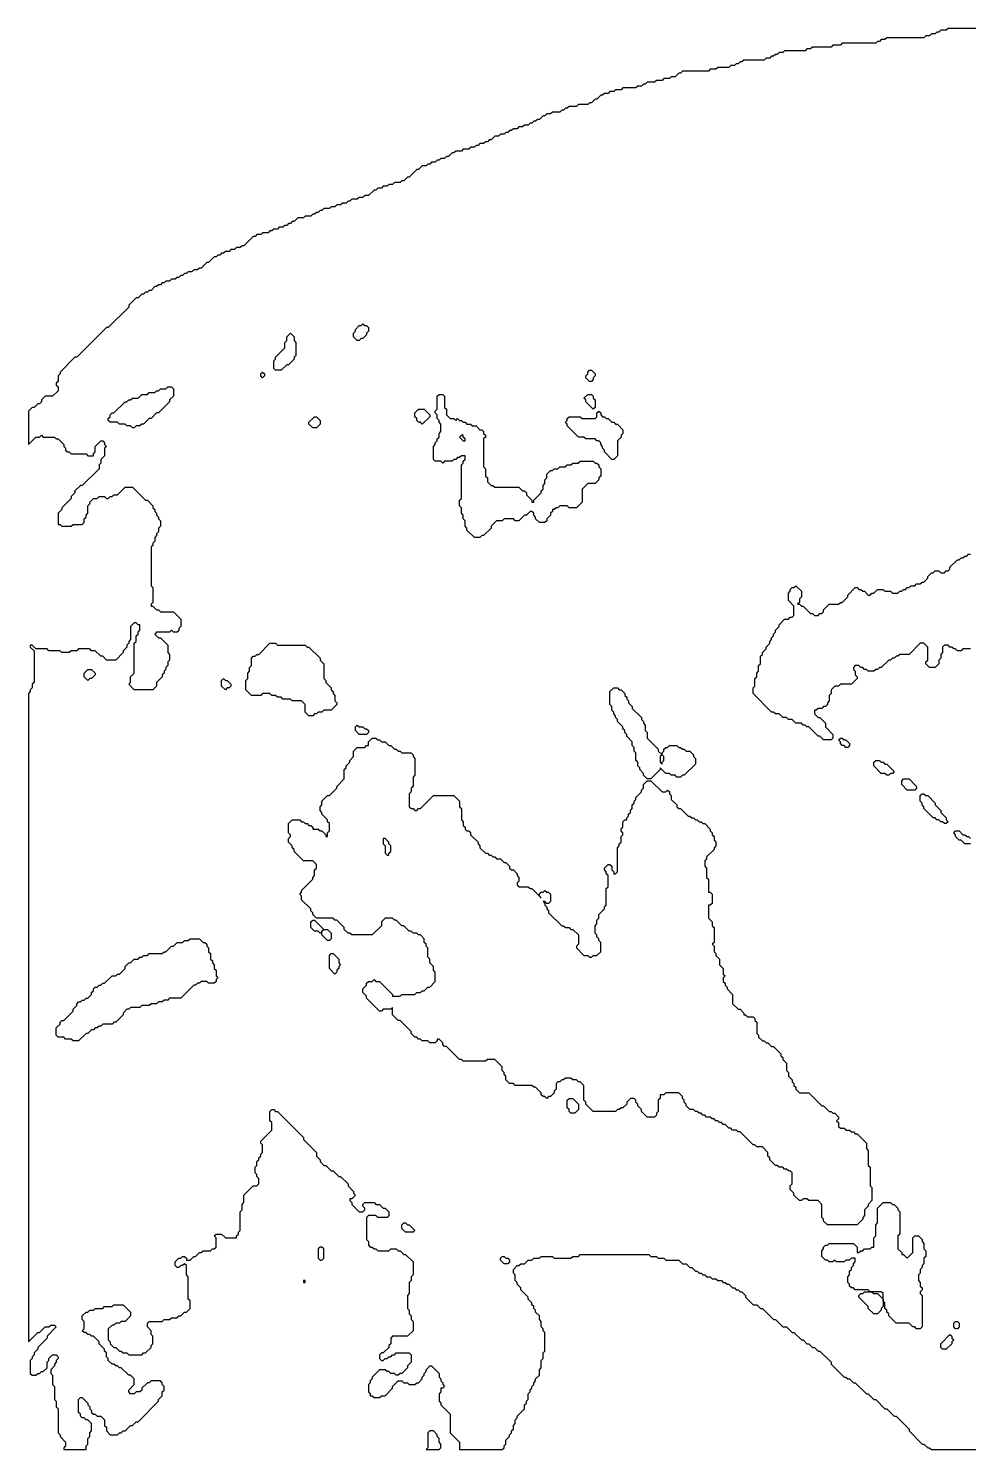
# Model space of a CAD drawing. Header units: millimetres. Extents: x 0 to 500, y 0 to 414.
# Drawn here: x 0 to 253, y 0.5 to 383 of the extents above; entities that cross this region are included whole.
import ezdxf

# ---------------------------------------------------------------- set-up
doc = ezdxf.new("R2010")
doc.units = ezdxf.units.MM

msp = doc.modelspace()

# ---------------------------------------------------------------- linework, layer by layer
for points in [[(263, 383), (247.5, 383), (247, 382.5), (245.5, 382.5), (245, 382), (244.5, 382), (244, 381.5), (243, 381.5), (242.5, 381), (241.5, 381), (241, 380.5), (231, 380.5), (230.5, 380), (229.5, 380), (229, 379.5), (228.5, 379.5), (228, 379), (219, 379), (218.5, 378.5), (216.5, 378.5), (216, 378), (211, 378), (210.5, 377.5), (209.5, 377.5), (209, 377), (203.5, 377), (203, 376.5), (202, 376.5), (201.5, 376), (201, 376), (200.5, 375.5), (200, 375.5), (199.5, 375), (198.5, 375), (198, 374.5), (192.5, 374.5), (192, 374), (191.5, 374), (191, 373.5), (190.5, 373.5), (190, 373), (189, 373), (188.5, 372.5), (185.5, 372.5), (185, 372), (183.5, 372), (183, 371.5), (176, 371.5), (175.5, 371), (175, 371), (174, 370), (173, 370), (172.5, 369.5), (171, 369.5), (170.5, 369), (169, 369), (168.5, 368.5), (166.5, 368.5), (166, 368), (165.5, 368), (165, 367.5), (164, 367.5), (163.5, 367), (160, 367), (159.5, 366.5), (158, 366.5), (157.5, 366), (156.5, 366), (156, 365.5), (155, 365.5), (154.5, 365), (154, 365), (153, 364), (152.5, 364), (151.5, 363), (151, 363), (150.5, 362.5), (148, 362.5), (147.5, 362), (145.5, 362), (145, 361.5), (144.5, 361.5), (144, 361), (143.5, 361), (143, 360.5), (141, 360.5), (140.5, 360), (139.5, 360), (139, 359.5), (138.5, 359.5), (137.5, 358.5), (137, 358.5), (136.5, 358), (136, 358), (135.5, 357.5), (135, 357.5), (134.5, 357), (133.5, 357), (133, 356.5), (132, 356.5), (131.5, 356), (130.5, 356), (130, 355.5), (129.5, 355.5), (129, 355), (128.5, 355), (128, 354.5), (127, 354.5), (126.5, 354), (125.5, 354), (124.5, 353), (124, 353), (123.5, 352.5), (123, 352.5), (122.5, 352), (121.5, 352), (121, 351.5), (120.5, 351.5), (120, 351), (119, 351), (118.5, 350.5), (117, 350.5), (116.5, 350), (115, 350), (114.5, 349.5), (114, 349.5), (113, 348.5), (112.5, 348.5), (112, 348), (111, 348), (110.5, 347.5), (110, 347.5), (109.5, 347), (108.5, 347), (108, 346.5), (107.5, 346.5), (107, 346), (106, 346), (105, 345), (104.5, 345), (102.5, 343), (102, 343), (101, 342), (100.5, 342), (100, 341.5), (98.5, 341.5), (98, 341), (97, 341), (96.5, 340.5), (95.5, 340.5), (95, 340), (94, 340), (93.5, 339.5), (93, 339.5), (91.5, 338), (90.5, 338), (90, 337.5), (89, 337.5), (88.5, 337), (87, 337), (86.5, 336.5), (86, 336.5), (85.5, 336), (84.5, 336), (84, 335.5), (83, 335.5), (82.5, 335), (81.5, 335), (81, 334.5), (79.5, 334.5), (79, 334), (78.5, 334), (78, 333.5), (77.5, 333.5), (77, 333), (76.5, 333), (76, 332.5), (74.5, 332.5), (74, 332), (72.5, 332), (71.5, 331), (71, 331), (70.5, 330.5), (70, 330.5), (69.5, 330), (69, 330), (68.5, 329.5), (67.5, 329.5), (67, 329), (66, 329), (65.5, 328.5), (65, 328.5), (64.5, 328), (63, 328), (62.5, 327.5), (61.5, 327.5), (61, 327), (60.5, 327), (58, 324.5), (57.5, 324.5), (57, 324), (56, 324), (55.5, 323.5), (54.5, 323.5), (54, 323), (53, 323), (52.5, 322.5), (52, 322.5), (51.5, 322), (51, 322), (50.5, 321.5), (50, 321.5), (48.5, 320), (48, 320), (46.5, 318.5), (46, 318.5), (45.5, 318), (44.5, 318), (44, 317.5), (43, 317.5), (42.5, 317), (42, 317), (41.5, 316.5), (41, 316.5), (40.5, 316), (40, 316), (39.5, 315.5), (38.5, 315.5), (38, 315), (37, 315), (36.5, 314.5), (36, 314.5), (35.5, 314), (35, 314), (34.5, 313.5), (34, 313.5), (33, 312.5), (32.5, 312.5), (32, 312), (31.5, 312), (31, 311.5), (30.5, 311.5), (29.5, 310.5), (29, 310.5), (27, 308.5), (27, 308), (21.5, 302.5), (21, 302.5), (13, 294.5), (12.5, 294.5), (8.5, 290.5), (8.5, 290), (8, 289.5), (8, 288), (7.5, 287.5), (7.5, 287), (8, 286.5), (8, 285.5), (6.5, 284), (4.5, 284), (3.5, 283), (3.5, 282.5), (3, 282), (2.5, 282), (1.5, 281), (1, 281), (0, 280), (0, 271), (2, 273), (3, 273), (3.5, 273.5), (4, 273), (7, 273), (7.5, 272.5), (8, 272.5), (9.5, 271), (9.5, 270.5), (10, 270), (10, 269.5), (10.5, 269), (11, 269), (11.5, 268.5), (15.5, 268.5), (16, 268), (17.5, 268), (17.5, 268.5), (18, 269), (18, 270.5), (19.5, 272), (20, 272), (20.5, 271.5), (20.5, 271), (21, 270.5), (20.5, 270), (20.5, 268), (19.5, 267), (19.5, 266), (19, 265.5), (19, 264.5), (14.5, 260), (14, 260), (12.5, 258.5), (12.5, 258), (11.5, 257), (11.5, 256.5), (9, 254), (9, 253.5), (8, 252.5), (8, 249.5), (8.5, 249.5), (9, 249), (11.5, 249), (12, 249.5), (14.5, 249.5), (15, 250), (15, 251), (15.5, 251.5), (15.5, 252), (16, 252.5), (16, 254.5), (16.5, 255), (16.5, 255.5), (17.5, 256.5), (18.5, 256.5), (19, 257), (20.5, 257), (21, 256.5), (21.5, 256.5), (22, 257), (22.5, 257), (23, 257.5), (24, 257.5), (26, 259.5), (28, 259.5), (31.5, 256), (32, 256), (33.5, 254.5), (33.5, 254), (34, 253.5), (34, 253), (34.5, 252.5), (34.5, 252), (35, 251.5), (35, 251), (35.5, 250.5), (35.5, 249), (35, 248.5), (35, 247.5), (34.5, 247), (34.5, 246.5), (34, 246), (34, 245), (33.5, 244.5), (33.5, 244), (33, 243.5), (33, 233), (33.5, 232.5), (33.5, 228.5), (33, 228), (33, 227.5), (33.5, 227.5), (34.5, 226.5), (35, 226.5), (35.5, 226), (39, 226), (41, 224), (41, 222), (40.5, 221.5), (40.5, 221), (40, 220.5), (39, 220.5), (38.5, 221), (38, 220.5), (34.5, 220.5), (34, 220), (35, 219), (35.5, 219), (37.5, 217), (37.5, 215), (38, 214.5), (38, 213), (37.5, 212.5), (37.5, 211.5), (37, 211), (37, 210.5), (36.5, 210), (36.5, 209.5), (36, 209), (36, 208.5), (34.5, 207), (34.5, 206), (33.5, 205), (28.5, 205), (27, 206.5), (27.5, 207), (27.5, 208.5), (28.5, 209.5), (28.5, 217.5), (29, 218), (29, 219.5), (29.5, 220), (29.5, 220.5), (30, 221), (30, 222.5), (29.5, 222.5), (29, 223), (28.5, 223), (27.5, 222), (27.5, 218.5), (27, 218), (27, 217.5), (26.5, 217), (26.5, 216.5), (25.5, 215.5), (25.5, 215), (23.5, 213), (21, 213), (20, 214), (19.5, 214), (18, 215.5), (17, 215.5), (16.5, 216), (13.5, 216), (13, 215.5), (11.5, 215.5), (11, 215), (9, 215), (8.5, 215.5), (5.5, 215.5), (5, 216), (2, 216), (1, 217), (0.5, 217), (0.5, 216.5), (1.5, 215.5), (1.5, 207), (1, 206.5), (1, 205.5), (0.5, 205), (0.5, 204.5), (0, 204), (0, 29.5), (2.5, 32), (3, 32), (4.5, 33.5), (5.5, 33.5), (6, 34), (7, 34), (7.5, 33.5), (5, 31), (5, 30.5), (2.5, 28), (2.5, 27.5), (1.5, 26.5), (1.5, 26), (1, 25.5), (1, 25), (0.5, 24.5), (0.5, 21), (1, 20.5), (2, 20.5), (2.5, 21), (3, 21), (3.5, 21.5), (4, 21.5), (5, 22.5), (5, 24), (5.5, 24.5), (5.5, 25), (6.5, 26), (7.5, 26), (8, 25.5), (8, 25), (7.5, 24.5), (7.5, 24), (7, 23.5), (7, 23), (6, 22), (6, 21), (6.5, 20.5), (6.5, 18), (7, 17.5), (7, 14), (7.5, 13.5), (7.5, 12), (8, 11.5), (8, 5), (8.5, 4.5), (8.5, 4), (10, 2.5), (10, 1.5), (9.5, 1), (9.5, 0.5), (15.5, 0.5), (15.5, 1.5), (16, 2), (16, 3.5), (16.5, 4), (16.5, 5), (17, 5.5), (17, 7.5), (16, 8.5), (15.5, 8.5), (15, 9), (14.5, 9), (14, 9.5), (14, 10), (13.5, 10.5), (13.5, 14), (14, 14.5), (14.5, 14.5), (16, 13), (16, 12.5), (16.5, 12), (16.5, 11.5), (17, 11), (17, 10.5), (17.5, 10), (18, 10), (18.5, 9.5), (19.5, 9.5), (20.5, 8.5), (20.5, 7), (21, 6.5), (21, 5.5), (22, 4.5), (24, 4.5), (24.5, 5), (25, 5), (25.5, 5.5), (26, 5.5), (27.5, 7), (28, 7), (29, 8), (29.5, 8), (35, 13.5), (35, 14), (36, 15), (36, 16), (36.5, 16.5), (36.5, 17.5), (36, 18), (36, 18.5), (35.5, 19), (33, 19), (32.5, 18.5), (32, 18.5), (30.5, 17), (30.5, 16.5), (30, 16), (29, 16), (28.5, 15.5), (27.5, 15.5), (27, 16), (27, 16.5), (28.5, 18), (28.5, 19.5), (27.5, 20.5), (27, 20.5), (25, 22.5), (24.5, 22.5), (24, 23), (23.5, 23), (23, 23.5), (22.5, 23.5), (21.5, 24.5), (21.5, 25), (21, 25.5), (21, 26.5), (20.5, 27), (20.5, 27.5), (19, 29), (19, 29.5), (17.5, 31), (17, 31), (16.5, 31.5), (16, 31.5), (15.5, 32), (15, 32), (14.5, 32.5), (15, 33), (15, 35), (14.5, 35.5), (14.5, 36.5), (15.5, 37.5), (16, 37.5), (16.5, 38), (17.5, 38), (18, 38.5), (20, 38.5), (20.5, 39), (22.5, 39), (23, 39.5), (25.5, 39.5), (27.5, 37.5), (27.5, 36.5), (26, 35), (25, 35), (24.5, 34.5), (23.5, 34.5), (23, 34), (22.5, 34), (21.5, 33), (21.5, 30), (22, 29.5), (22, 29), (23, 28), (23.5, 28), (24.5, 27), (25, 27), (25.5, 26.5), (26.5, 26.5), (27, 26), (30.5, 26), (31, 26.5), (31.5, 26.5), (33, 28), (33, 28.5), (33.5, 29), (33.5, 31), (33, 31.5), (33, 32.5), (32, 33.5), (32, 34.5), (32.5, 35), (36, 35), (36.5, 35.5), (38, 35.5), (38.5, 36), (40, 36), (40.5, 36.5), (41, 36.5), (42, 37.5), (42.5, 37.5), (43.5, 38.5), (43.5, 40.5), (43, 41), (43, 47), (42.5, 47.5), (42.5, 50), (42, 50.5), (41.5, 50), (41, 50), (40.5, 49.5), (40, 49.5), (39.5, 50), (39.5, 51), (40.5, 52), (41, 52), (41.5, 52.5), (42, 52.5), (42.5, 52), (42.5, 51.5), (43.5, 51.5), (44.5, 52.5), (45, 52.5), (46, 53.5), (46.5, 53.5), (47, 54), (49, 54), (49.5, 54.5), (50, 54.5), (50.5, 55), (50.5, 57.5), (50, 58), (50.5, 58.5), (52, 58.5), (53, 57.5), (56, 57.5), (56, 58), (56.5, 58.5), (56.5, 59), (57, 59.5), (57, 64.5), (57.5, 65), (57.5, 66.5), (58, 67), (58, 69), (60.5, 71.5), (61.5, 71.5), (62, 72), (62, 73.5), (61.5, 74), (61.5, 74.5), (61, 75), (61, 76.5), (61.5, 77), (61.5, 78), (62, 78.5), (62, 79), (62.5, 79.5), (62.5, 80), (63, 80.5), (63, 82.5), (62.5, 83), (62.5, 83.5), (65.5, 86.5), (65.5, 88.5), (65, 89), (65, 91.5), (65.5, 92), (66, 92), (66.5, 91.5), (67, 91.5), (74, 84.5), (74, 84), (77.5, 80.5), (77.5, 79.5), (78.5, 78.5), (78.5, 78), (79.5, 77), (80, 77), (81.5, 75.5), (82, 75.5), (83.5, 74), (84, 74), (86, 72), (86, 71.5), (87.5, 70), (87.5, 69.5), (88, 69), (87, 68), (86.5, 68), (86.5, 67.5), (87, 67), (87, 66.5), (89, 64.5), (90, 64.5), (90.5, 65), (90.5, 65.5), (90, 66), (90, 66.5), (90.5, 67), (93, 67), (93.5, 66.5), (94.5, 66.5), (95.5, 65.5), (96, 65.5), (97, 64.5), (97, 63.5), (96.5, 63), (94, 63), (93.5, 63.5), (91.5, 63.5), (91, 63), (91, 57), (91.5, 56.5), (91.5, 55.5), (92, 55), (92.5, 55), (93, 54.5), (93.5, 54.5), (94, 54), (97, 54), (97.5, 54.5), (99, 54.5), (99.5, 54), (100, 54), (101, 53), (101.5, 53), (103.5, 51), (103.5, 47.5), (103, 47), (103, 46), (102.5, 45.5), (102.5, 42.5), (102, 42), (102, 38.5), (102.5, 38), (102.5, 37), (103, 36.5), (103, 35.5), (103.5, 35), (103.5, 32.5), (102, 31), (98, 31), (97.5, 30.5), (97.5, 29), (97, 28.5), (97, 28), (95.5, 26.5), (95, 26.5), (94.5, 26), (94.5, 25), (95, 24.5), (95.5, 24.5), (96, 25), (96.5, 25), (97, 25.5), (97.5, 25.5), (98, 26), (98.5, 26), (99, 26.5), (102.5, 26.5), (103, 26), (103, 24), (102, 23), (102, 22.5), (100.5, 21), (100, 21), (99.5, 20.5), (99, 20.5), (98.5, 21), (97.5, 21), (97, 21.5), (96.5, 21.5), (96, 22), (94.5, 22), (92.5, 20), (92.5, 19.5), (92, 19), (92, 18.5), (91.5, 18), (91.5, 16), (92, 15.5), (92, 15), (92.5, 15), (93, 14.5), (94.5, 14.5), (95, 15), (96, 15), (98, 17), (98, 17.5), (99.5, 19), (100.5, 19), (101, 18.5), (102, 18.5), (102.5, 18), (104, 18), (104.5, 18.5), (105, 18.5), (106, 19.5), (106, 20), (106.5, 20.5), (106.5, 21), (107, 21.5), (107, 22), (108, 23), (108.5, 23), (110.5, 21), (110.5, 20), (111, 19.5), (111, 19), (111.5, 18.5), (111.5, 18), (112, 17.5), (111.5, 17), (111, 17), (111, 16), (110.5, 15.5), (110.5, 13.5), (111, 13), (111, 12.5), (113.5, 10), (113.5, 5), (116, 2.5), (116, 0.5), (127.5, 0.5), (128, 1), (128, 1.5), (128.5, 2), (128.5, 3), (129.5, 4), (129.5, 4.5), (130, 5), (130, 5.5), (130.5, 6), (130.5, 7), (131, 7.5), (131, 8.5), (131.5, 9), (131.5, 9.5), (133.5, 11.5), (133.5, 12.5), (134, 13), (134, 13.5), (134.5, 14), (134.5, 15.5), (135, 16), (135, 16.5), (135.5, 17), (135.5, 17.5), (136, 18), (136, 18.5), (136.5, 19), (136.5, 19.5), (137.5, 20.5), (137.5, 22), (138, 22.5), (138, 24.5), (138.5, 25), (138.5, 26.5), (139, 27), (139, 32), (138.5, 32.5), (138.5, 33), (138, 33.5), (138, 35), (137.5, 35.5), (137.5, 36.5), (136.5, 37.5), (136.5, 38), (136, 38.5), (136, 39), (135.5, 39.5), (135.5, 40), (134.5, 41), (134.5, 41.5), (132.5, 43.5), (132.5, 44), (131.5, 45), (131.5, 45.5), (131, 46), (131, 47.5), (130.5, 48), (130.5, 49), (131.5, 50), (132, 50), (132.5, 50.5), (133.5, 50.5), (134.5, 51.5), (135.5, 51.5), (136, 52), (137.5, 52), (138, 52.5), (141, 52.5), (141.5, 52), (146, 52), (146.5, 52.5), (148, 52.5), (148.5, 53), (167, 53), (167.5, 52.5), (169, 52.5), (169.5, 52), (171, 52), (171.5, 51.5), (175, 51.5), (176, 50.5), (177, 50.5), (178, 49.5), (178.5, 49.5), (179.5, 48.5), (180, 48.5), (180.5, 48), (181, 48), (181.5, 47.5), (182, 47.5), (182.5, 47), (183.5, 47), (184, 46.5), (185, 46.5), (185.5, 46), (186.5, 46), (187, 45.5), (187.5, 45.5), (188, 45), (188.5, 45), (189.5, 44), (190, 44), (190.5, 43.5), (191, 43.5), (191.5, 43), (192, 43), (193, 42), (193, 41.5), (195, 39.5), (196, 39.5), (197, 38.5), (197.5, 38.5), (200.5, 35.5), (201, 35.5), (203, 33.5), (204, 33.5), (205.5, 32), (206, 32), (208, 30), (208.5, 30), (209.5, 29), (210, 29), (211, 28), (211.5, 28), (212.5, 27), (213, 27), (216, 24), (216, 23.5), (219.5, 20), (220, 20), (220.5, 19.5), (221, 19.5), (222, 18.5), (222.5, 18.5), (225.5, 15.5), (226, 15.5), (227.5, 14), (228, 14), (230.5, 11.5), (231, 11.5), (233, 9.5), (233.5, 9.5), (237, 6), (237, 5.5), (240.5, 2), (241, 2), (242, 1), (242.5, 1), (243, 0.5), (284.5, 0.5)], [(253.5, 216), (251.5, 216), (251, 215.5), (250, 215.5), (249.5, 216), (249, 216), (248.5, 216.5), (248, 216.5), (247.5, 217), (246.5, 217), (246, 216.5), (246, 215), (245.5, 214.5), (245.5, 213.5), (245, 213), (245, 212), (244, 211), (242.5, 211), (241.5, 212), (241.5, 212.5), (242, 213), (242, 216.5), (241, 217.5), (240, 217.5), (237, 214.5), (234.5, 214.5), (234, 214), (233.5, 214), (233, 213.5), (232.5, 213.5), (232, 213), (231.5, 213), (229.5, 211), (229, 211), (228.5, 210.5), (228, 210.5), (227.5, 210), (226, 210), (225.5, 210.5), (225, 210.5), (224.5, 211), (224, 211), (223.5, 211.5), (222.5, 211.5), (222, 211), (222, 210.5), (222.5, 210), (222.5, 209), (223, 208.5), (223, 208), (221.5, 206.5), (218.5, 206.5), (218, 206), (217, 206), (216, 205), (216, 204), (215.5, 203.5), (215.5, 202), (215, 201.5), (215, 201), (214.5, 200.5), (214, 200.5), (213.5, 200), (212.5, 200), (212, 199.5), (211.5, 199.5), (211.5, 198.5), (212.5, 197.5), (213, 197.5), (214.5, 196), (214.5, 195), (216.5, 193), (216.5, 192), (216, 191.5), (214, 191.5), (213, 192.5), (212.5, 192.5), (210, 195), (209.5, 195), (209, 195.5), (208.5, 195.5), (208, 196), (206.5, 196), (205.5, 197), (204.5, 197), (204, 197.5), (203, 197.5), (202, 198.5), (201, 198.5), (200.5, 199), (200, 199), (195, 204), (195, 205.5), (195.5, 206), (195.5, 208), (196, 208.5), (196, 209.5), (196.5, 210), (196.5, 211.5), (197, 212), (197, 214), (197.5, 214.5), (197.5, 215), (198.5, 216), (198.5, 216.5), (199.5, 217.5), (199.5, 218), (200, 218.5), (200, 219), (200.5, 219.5), (200.5, 220), (201, 220.5), (201, 221), (202, 222), (202, 222.5), (203.5, 224), (204.5, 224), (205, 224.5), (205.5, 224.5), (206, 225), (206, 227.5), (204.5, 229), (204.5, 231), (205, 231.5), (205, 232), (205.5, 232.5), (206, 232.5), (206.5, 233), (208, 231.5), (208, 230), (207.5, 229.5), (207.5, 228.5), (207, 228), (207.5, 228), (208, 227.5), (208.5, 227.5), (210.5, 225.5), (211, 225.5), (211.5, 225), (212.5, 225), (213, 225.5), (213.5, 225.5), (214, 226), (214, 226.5), (215.5, 228), (218, 228), (218.5, 228.5), (219, 228.5), (220.5, 230), (220.5, 230.5), (222.5, 232.5), (223, 232.5), (223.5, 232), (224, 232), (224.5, 231.5), (225, 231.5), (226, 230.5), (226.5, 230.5), (227, 231), (227.5, 231), (228.5, 232), (230, 232), (230.5, 231.5), (232, 231.5), (232.5, 231), (234, 231), (234.5, 231.5), (235, 231.5), (235.5, 232), (236, 232), (236.5, 232.5), (237, 232.5), (237.5, 233), (238.5, 233), (239, 233.5), (240, 233.5), (240.5, 234), (241, 234), (242, 235), (242, 235.5), (243, 236.5), (243.5, 236.5), (244, 237), (245, 237), (245.5, 236.5), (246.5, 236.5), (247, 237), (247.5, 237), (248, 237.5), (248, 238), (250, 240), (250.5, 240), (251, 240.5), (251.5, 240.5), (252, 241), (252.5, 241), (253, 241.5), (253.5, 241.5)], [(253.5, 163.5), (252, 163.5), (251, 164.5), (250.5, 164.5), (249.5, 165.5), (249.5, 166), (249, 166.5), (249.5, 167), (250.5, 167), (251.5, 166), (252, 166), (252.5, 165.5), (253, 165.5), (253.5, 165)]]:
    msp.add_lwpolyline(points)
for points in [[(89.5, 303), (90, 303.5), (90.5, 303), (91, 303), (91.5, 302.5), (91.5, 301.5), (91, 301), (91, 300.5), (90, 299.5), (89.5, 299.5), (89, 299), (88.5, 299), (87.5, 300), (87.5, 301), (88, 301.5), (88, 302), (89, 303)], [(70.5, 301), (71.5, 300), (71.5, 299), (72, 298.5), (72, 295), (71.5, 294.5), (71.5, 294), (70, 292.5), (69.5, 292.5), (68, 291), (66.5, 291), (66, 291.5), (66, 293.5), (66.5, 294), (66.5, 294.5), (69, 297), (69, 298.5), (69.5, 299), (69.5, 300)], [(150.5, 290.5), (151, 291), (151.5, 291), (152.5, 290), (152.5, 289.5), (152, 289), (152, 288.5), (151.5, 288), (151, 288), (150, 289), (150, 289.5), (150.5, 290)], [(62.5, 290), (63, 290.5), (63.5, 290), (63.5, 289.5), (63, 289), (62.5, 289.5)], [(37, 286), (37.5, 286.5), (38.5, 286.5), (39, 286), (39, 284), (38, 283), (38, 282.5), (35, 279.5), (34.5, 279.5), (33, 278), (32.5, 278), (31, 276.5), (30.5, 276.5), (30, 276), (29, 276), (28.5, 275.5), (28, 275.5), (27.5, 276), (26.5, 276), (26, 276.5), (24.5, 276.5), (24, 277), (22, 277), (21.5, 277.5), (21.5, 278), (22, 278.5), (22, 279), (22.5, 279.5), (23, 279.5), (26, 282.5), (26.5, 282.5), (27, 283), (27.5, 283), (28, 283.5), (29.5, 283.5), (30.5, 284.5), (32, 284.5), (32.5, 285), (34, 285), (34.5, 285.5), (35, 285.5), (35.5, 286)], [(110, 284), (110.5, 284.5), (111.5, 284.5), (112, 284), (112, 281), (112.5, 280.5), (112.5, 279), (113.5, 278), (114.5, 278), (115, 277.5), (115.5, 278), (116, 277.5), (116.5, 277.5), (117, 277), (117.5, 277), (118, 276.5), (119, 276.5), (119.5, 276), (120.5, 276), (121.5, 275), (122, 275), (122.5, 274.5), (122.5, 274), (123, 273.5), (123, 273), (122.5, 272.5), (122.5, 265), (123, 264.5), (123, 262.5), (123.5, 262), (123.5, 261), (124.5, 260), (125, 260), (125.5, 259.5), (132, 259.5), (133, 258.5), (133.5, 258.5), (134, 258), (134, 257.5), (135.5, 256), (135.5, 255.5), (136, 255.5), (136, 256), (138, 258), (138, 258.5), (138.5, 259), (138.5, 260), (139, 260.5), (139, 261.5), (139.5, 262), (139.5, 263), (140.5, 264), (141, 264), (141.5, 264.5), (142.5, 264.5), (143, 265), (144.5, 265), (145, 265.5), (146, 265.5), (146.5, 266), (148, 266), (148.5, 266.5), (152, 266.5), (152.5, 266), (153, 266), (153.5, 265.5), (153.5, 265), (154, 264.5), (154, 262.5), (153.5, 262), (153.5, 261.5), (152.5, 260.5), (150.5, 260.5), (149, 259), (149, 255.5), (147.5, 254), (145.5, 254), (145, 254.5), (143, 254.5), (142.5, 254), (142, 254), (141.5, 253.5), (141, 253.5), (141, 253), (140.5, 252.5), (140.5, 252), (139.5, 251), (139.5, 250.5), (139, 250), (137.5, 250), (136.5, 251), (136.5, 251.5), (136, 252), (136, 252.5), (135.5, 253), (135, 253), (134, 252), (133.5, 252), (132, 250.5), (131, 250.5), (130.5, 251), (128, 251), (127.5, 250.5), (126, 250.5), (124.5, 249), (124.5, 248.5), (122.5, 246.5), (122, 246.5), (121.5, 246), (120, 246), (118, 248), (118, 248.5), (117.5, 249), (117.5, 250.5), (117, 251), (117, 252), (116.5, 252.5), (116.5, 254), (116, 254.5), (116, 256), (116.5, 256.5), (116.5, 265.5), (117, 266), (117, 266.5), (117.5, 267), (117.5, 268), (116.5, 268), (116, 267.5), (115.5, 267.5), (115, 267), (114.5, 267), (114, 266.5), (112, 266.5), (111.5, 266), (111, 266.5), (109.5, 266.5), (109, 267), (109, 270.5), (109.5, 271), (109.5, 271.5), (110, 272), (110, 272.5), (110.5, 273), (110.5, 274), (111, 274.5), (111, 276.5), (110.5, 277), (110.5, 277.5), (110, 278), (110, 279), (109.5, 279.5), (109.5, 280), (110, 280.5)], [(150.5, 284.5), (151.5, 284.5), (152, 284), (152, 283.5), (152.5, 283), (152.5, 281), (152, 280.5), (150, 282.5), (150, 283), (149.5, 283.5)], [(105, 280.5), (106.5, 280.5), (108, 279), (108, 278.5), (106, 276.5), (105.5, 277), (105, 277), (104.5, 277.5), (104.5, 278), (104, 278.5), (104, 279.5)], [(153, 279.5), (153.5, 280), (154, 279.5), (154, 279), (154.5, 278.5), (155, 278.5), (155.5, 278), (156, 278), (157, 277), (157.5, 277), (158, 276.5), (158.5, 276.5), (160, 275), (160, 274), (159.5, 273.5), (159.5, 273), (158.5, 272), (158.5, 268), (157.5, 267), (157, 267), (155, 269), (155, 269.5), (154.5, 270), (154.5, 270.5), (154, 271), (154, 271.5), (153.5, 272), (153, 272), (152.5, 272.5), (150, 272.5), (149.5, 273), (148, 273), (145, 276), (145, 276.5), (144.5, 277), (145, 277.5), (145, 278), (145.5, 278.5), (148.5, 278.5), (149, 278), (152.5, 278), (153, 278.5)], [(77, 278.5), (77.5, 278.5), (78.5, 277.5), (78.5, 276.5), (77.5, 275.5), (76.5, 275.5), (75.5, 276.5), (75.5, 277)], [(116.5, 273.5), (116, 273), (117, 272), (117.5, 272), (117.5, 272.5), (117, 273), (117, 273.5)], [(65, 217.5), (66.5, 217.5), (67, 217), (74.5, 217), (75, 216.5), (75.5, 216.5), (78.5, 213.5), (78.5, 213), (79.5, 212), (79.5, 208), (80, 207.5), (80, 207), (81.5, 205.5), (81.5, 205), (82, 204.5), (82, 204), (82.5, 203.5), (82.5, 202), (83, 201.5), (83, 201), (81.5, 199.5), (79.5, 199.5), (79, 199), (78, 199), (77.5, 198.5), (77, 198.5), (76.5, 198), (75.5, 198), (74.5, 199), (74.5, 201), (73.5, 202), (71, 202), (70.5, 202.5), (68.5, 202.5), (68, 203), (67, 203), (66.5, 203.5), (65.5, 203.5), (65, 204), (63, 204), (62.5, 203.5), (60, 203.5), (58.5, 205), (58.5, 207.5), (59, 208), (59, 209.5), (59.5, 210), (59.5, 211), (60, 211.5), (60, 213.5), (60.5, 214), (61, 214), (61.5, 214.5), (62, 214.5)], [(16, 210.5), (17, 210.5), (18, 209.5), (18, 209), (17, 208), (16.5, 208), (16, 207.5), (15, 208.5), (15, 209.5)], [(52, 207.5), (52.5, 208), (53, 207.5), (53.5, 207.5), (54.5, 206.5), (54.5, 206), (54, 205.5), (53.5, 205.5), (53, 205), (52, 206)], [(157.5, 205.5), (158.5, 205.5), (159, 205), (159.5, 205), (160.5, 204), (160.5, 203.5), (161, 203), (161, 202.5), (161.5, 202), (161.5, 201.5), (162.5, 200.5), (162.5, 200), (165, 197.5), (165, 197), (165.5, 196.5), (165.5, 196), (166, 195.5), (166, 194), (166.5, 193.5), (166.5, 192), (169.5, 189), (169.5, 188.5), (170.5, 187.5), (170, 187), (170, 185.5), (170.5, 185), (170.5, 185.5), (171, 186), (171, 187), (170.5, 187.5), (170.5, 188), (171, 188.5), (171, 189), (171.5, 189.5), (172, 189.5), (172.5, 190), (174.5, 190), (175, 189.5), (175.5, 189.5), (176, 189), (176.5, 189), (177, 188.5), (178, 188.5), (179, 187.5), (179, 187), (179.5, 186.5), (179.5, 185), (176.5, 182), (176, 182), (175.5, 181.5), (174.5, 181.5), (174, 182), (173, 182), (172.5, 182.5), (171.5, 182.5), (170, 184), (170, 183.5), (167.5, 181), (166.5, 181), (165.5, 182), (165.5, 182.5), (164.5, 183.5), (164.5, 184), (164, 184.5), (164, 185.5), (163.5, 186), (163.5, 188), (163, 188.5), (163, 189.5), (162.5, 190), (162.5, 191), (161, 192.5), (161, 193), (160.5, 193.5), (160.5, 194), (160, 194.5), (160, 195), (158.5, 196.5), (158.5, 197), (158, 197.5), (158, 198), (157.5, 198.5), (157.5, 199), (157, 199.5), (157, 200.5), (156.5, 201), (156.5, 204.5)], [(88, 195), (88.5, 195.5), (89, 195), (90, 195), (90.5, 194.5), (91, 194.5), (91.5, 194), (91.5, 193.5), (91, 193), (89, 193), (88, 194)], [(92.5, 192), (93.5, 192), (94, 191.5), (94.5, 191.5), (95, 191), (96, 191), (97, 190), (97.5, 190), (98.5, 189), (99, 189), (99.5, 188.5), (100, 188.5), (100.5, 188), (103, 188), (103.5, 187.5), (103.5, 187), (104, 186.5), (104, 182), (103.5, 181.5), (103.5, 179), (103, 178.5), (103, 177.5), (102.5, 177), (102.5, 173.5), (103, 173), (103.5, 173), (104, 172.5), (104.5, 172.5), (105, 173), (105.5, 173), (109, 176.5), (114.5, 176.5), (116, 175), (116, 173.5), (116.5, 173), (116.5, 170), (117, 169.5), (117, 168.5), (117.5, 168), (117.5, 167.5), (118, 167), (118.5, 167), (119, 166.5), (119, 166), (121, 164), (121, 163.5), (121.5, 163), (121.5, 162.5), (123, 161), (123.5, 161), (124, 160.5), (124.5, 160.5), (125, 160), (125.5, 160), (126, 159.5), (127, 159.5), (128, 158.5), (128.5, 158.5), (129.5, 157.5), (129.5, 157), (130, 156.5), (130.5, 156.5), (131.5, 155.5), (131.5, 155), (132, 154.5), (132, 153.5), (131.5, 153), (131.5, 152.5), (132, 152), (134.5, 152), (135, 151.5), (135.5, 151.5), (138, 149), (137.5, 149.5), (137.5, 150), (138, 150.5), (138.5, 150.5), (139, 151), (139.5, 150.5), (140, 150.5), (140.5, 150), (140.5, 148), (140, 147.5), (139.5, 147.5), (139, 148), (138.5, 148), (139, 147.5), (139, 147), (139.5, 146.5), (139.5, 146), (140, 145.5), (140, 145), (143.5, 141.5), (144, 141.5), (144.5, 141), (145.5, 141), (146, 140.5), (146.5, 140.5), (148, 139), (148, 136.5), (147.5, 136), (147.5, 135.5), (149.5, 133.5), (150.5, 133.5), (151, 133), (151.5, 133), (152, 133.5), (153, 133.5), (154, 134.5), (154, 137), (153.5, 137.5), (153.5, 138), (153, 138.5), (153, 139), (152.5, 139.5), (152.5, 141.5), (153, 142), (153, 143), (153.5, 143.5), (153.5, 144.5), (155, 146), (155, 146.5), (155.5, 147), (155.5, 151.5), (156, 152), (156, 155), (155.5, 155.5), (155.5, 156), (155, 156.5), (155, 157), (156, 158), (156.5, 158), (157, 157.5), (157, 156.5), (157.5, 156), (157.5, 155.5), (158, 155.5), (158.5, 156), (158.5, 162.5), (159, 163), (159, 163.5), (159.5, 164), (159.5, 165.5), (160, 166), (160, 166.5), (159.5, 167), (159.5, 167.5), (160, 168), (160, 169.5), (160.5, 170), (161, 170), (161, 170.5), (161.5, 171), (161.5, 171.5), (162, 172), (162, 172.5), (162.5, 173), (162.5, 174), (163, 174.5), (163, 175), (163.5, 175.5), (163.5, 176), (165, 177.5), (165, 178), (165.5, 178.5), (165.5, 179.5), (166.5, 180.5), (167.5, 180.5), (170.5, 177.5), (171.5, 177.5), (172, 178), (172.5, 177.5), (172.5, 177), (173, 176.5), (173, 175.5), (174.5, 174), (174.5, 173.5), (175, 173), (175.5, 173), (177.5, 171), (178, 171), (178.5, 170.5), (179, 170.5), (179.5, 170), (180, 170), (180.5, 169.5), (181, 169.5), (181.5, 169), (182, 169), (183.5, 167.5), (183.5, 167), (184, 166.5), (184, 166), (184.5, 165.5), (184.5, 164.5), (185, 164), (185, 163), (184.5, 162.5), (184.5, 162), (182.5, 160), (182.5, 159.5), (182, 159), (182, 157.5), (182.5, 157), (182.5, 154.5), (183, 154), (183, 150.5), (183.5, 150.5), (184, 150), (184, 147.5), (183.5, 147), (183, 147), (183, 143.5), (184, 142.5), (184, 141.5), (184.5, 141), (184.5, 137), (184, 136.5), (184.5, 136), (184.5, 134.5), (185, 134), (185, 133.5), (186, 132.5), (186, 131), (187, 130), (187, 128.5), (187.5, 128), (187, 127.5), (187, 126.5), (187.5, 126), (187.5, 125.5), (188, 125), (188, 124.5), (189.5, 123), (189.5, 120.5), (191, 119), (191.5, 119), (192.5, 118), (192.5, 117.5), (193, 117.5), (193.5, 117), (195, 117), (195.5, 116.5), (195.5, 116), (196, 115.5), (196, 112.5), (196.5, 112), (196.5, 111.5), (197.5, 110.5), (198, 110.5), (198.5, 110), (199, 110), (200, 109), (200.5, 109), (202.5, 107), (202.5, 106.5), (203, 106), (203, 105.5), (204, 104.5), (204, 102.5), (204.5, 102), (204.5, 101), (205.5, 100), (205.5, 99.5), (206, 99), (206, 98.5), (206.5, 98), (206.5, 97.5), (207.5, 96.5), (210, 96.5), (213.5, 93), (214, 93), (215.5, 91.5), (216, 91.5), (216.5, 91), (217, 91), (218, 90), (218, 89.5), (217.5, 89), (218, 88.5), (218, 87.5), (218.5, 87), (219.5, 87), (220, 86.5), (221, 86.5), (221.5, 86), (222, 86), (222.5, 85.5), (223, 85.5), (225.5, 83), (225.5, 81.5), (226, 81), (226, 77), (226.5, 76.5), (226.5, 71.5), (227, 71), (227, 67.5), (226, 66.5), (226, 66), (225, 65), (225, 63.5), (224.5, 63), (224.5, 62.5), (223, 61), (215, 61), (214, 62), (214, 62.5), (213.5, 63), (213.5, 66.5), (212.5, 67.5), (210, 67.5), (209.5, 68), (208.5, 68), (208, 67.5), (207.5, 67.5), (206, 69), (206, 69.5), (205, 70.5), (205, 71.5), (205.5, 72), (205.5, 75), (205, 75.5), (204.5, 75.5), (204, 76), (203.5, 76), (203, 76.5), (202, 76.5), (201.5, 77), (201, 77), (199.5, 78.5), (199.5, 79), (199, 79.5), (199, 80.5), (197.5, 82), (196, 82), (195.5, 82.5), (195, 82.5), (191.5, 86), (191, 86), (190.5, 86.5), (189.5, 86.5), (189, 87), (188.5, 87), (187.5, 88), (187, 88), (186.5, 88.5), (186, 88.5), (185.5, 89), (185, 89), (184.5, 89.5), (184, 89.5), (183.5, 90), (182.5, 90), (182, 90.5), (181.5, 90.5), (181, 91), (180.5, 91), (180, 91.5), (179.5, 91.5), (179, 92), (178, 92), (177, 93), (177, 93.5), (176.5, 94), (176.5, 94.5), (176, 95), (176, 95.5), (175, 96.5), (171.5, 96.5), (171, 96), (170, 96), (170, 95), (169.5, 94.5), (169.5, 91.5), (169, 91), (169, 90.5), (168.5, 90), (166.5, 90), (165, 91.5), (165, 92), (164, 93), (164, 93.5), (163.5, 94), (163.5, 94.5), (163, 95), (162, 95), (161, 94), (161, 93.5), (160, 92.5), (159.5, 92.5), (159, 92), (158.5, 92), (158, 91.5), (152, 91.5), (150, 93.5), (150, 94), (149.5, 94.5), (149.5, 98.5), (148.5, 99.5), (148, 99.5), (147.5, 100), (146.5, 100), (146, 100.5), (144.5, 100.5), (144, 100), (143.5, 100), (143, 99.5), (142.5, 99.5), (142, 99), (142, 97.5), (141.5, 97), (141.5, 96.5), (140.5, 95.5), (140, 95.5), (139.5, 95), (139, 95.5), (138.5, 95.5), (138, 96), (138, 96.5), (136.5, 98), (136, 98), (135.5, 98.5), (131, 98.5), (130.5, 99), (129.5, 99), (128.5, 100), (128.5, 101), (128, 101.5), (128, 102), (127.5, 102.5), (127.5, 103.5), (125.5, 105.5), (123.5, 105.5), (123, 105), (117, 105), (116.5, 105.5), (116, 105.5), (112.5, 109), (112, 109), (111.5, 109.5), (111.5, 110), (110.5, 111), (110, 111), (110, 110.5), (109.5, 110), (108, 110), (107.5, 110.5), (106, 110.5), (105.5, 111), (105, 111), (104.5, 111.5), (104, 111.5), (103, 112.5), (103, 113), (100, 116), (99.5, 116), (98, 117.5), (98, 119.5), (97.5, 119), (95.5, 119), (95, 118.5), (94.5, 118.5), (91, 122), (91, 122.5), (90, 123.5), (90, 124.5), (91, 125.5), (91, 126), (91.5, 126.5), (92.5, 126.5), (93, 127), (93.5, 126.5), (94.5, 126.5), (98, 123), (98, 122.5), (100, 122.5), (100.5, 123), (104, 123), (104.5, 123.5), (105.5, 123.5), (106, 124), (106.5, 124), (107.5, 125), (108, 125), (109.5, 126.5), (109.5, 129), (109, 129.5), (109, 130.5), (108, 131.5), (108, 132.5), (107.5, 133), (107.5, 135.5), (107, 136), (107, 136.5), (106.5, 137), (106.5, 138), (105.5, 139), (105, 139), (104.5, 139.5), (103.5, 139.5), (103, 140), (102.5, 140), (101, 141.5), (100.5, 141.5), (99, 143), (98.5, 143), (98, 143.5), (96, 143.5), (95, 142.5), (95, 141.5), (92.5, 139), (87, 139), (86.5, 139.5), (86, 139.5), (85, 140.5), (85, 141), (83, 143), (82.5, 143), (82, 143.5), (77.5, 143.5), (76.5, 144.5), (76.5, 145), (76, 145.5), (76, 146), (73.5, 148.5), (73.5, 149.5), (73, 150), (73.5, 150.5), (73.5, 151), (76.5, 154), (76.5, 154.5), (77, 155), (77, 156.5), (77.5, 157), (77.5, 158), (76.5, 159), (74, 159), (71.5, 161.5), (71.5, 162), (71, 162.5), (71, 163), (70, 164), (70, 165), (70.5, 165.5), (70.5, 166), (70, 166.5), (70, 169), (71, 170), (73, 170), (73.5, 169.5), (74, 169.5), (74.5, 169), (75, 169), (75.5, 168.5), (76, 168.5), (76.5, 168), (76.5, 167.5), (78, 167.5), (78.5, 167), (79, 167), (80, 166), (80, 165.5), (80.5, 165.5), (80.5, 166.5), (81, 167), (81, 169), (80.5, 169.5), (80.5, 170), (79, 171.5), (79, 172), (78.5, 172.5), (78.5, 173.5), (79, 174), (79, 175), (80.5, 176.5), (81, 176.5), (83, 178.5), (83, 179), (85, 181), (85, 183.5), (85.5, 184), (85.5, 184.5), (86.5, 185.5), (86.5, 186), (87.5, 187), (87.5, 188.5), (88.5, 189.5), (90.5, 189.5), (91, 190), (91.5, 190), (91.5, 191)], [(218, 191.5), (218.5, 192), (219, 192), (219.5, 191.5), (220, 191.5), (221, 190.5), (221, 190), (220.5, 189.5), (220, 189.5), (219.5, 190), (219, 190), (218.5, 190.5), (218.5, 191)], [(227.5, 185.5), (228, 186), (229, 186), (229.5, 185.5), (230, 185.5), (230.5, 185), (231, 185), (233, 183), (232.5, 182.5), (232, 182.5), (231.5, 182), (231, 182), (230.5, 182.5), (229.5, 182.5), (227.5, 184.5)], [(235, 180.5), (235.5, 181), (237, 181), (239, 179), (239, 178.5), (238.5, 178), (236.5, 178), (235, 179.5)], [(240, 176.5), (240.5, 177), (241, 177), (241.5, 176.5), (242, 176.5), (244, 174.5), (244, 174), (245.5, 172.5), (245.5, 172), (247, 170.5), (247, 170), (247.5, 169.5), (247, 169), (246.5, 169), (246, 169.5), (245.5, 169.5), (245, 170), (244.5, 170), (244, 170.5), (243.5, 170.5), (241, 173), (241, 173.5), (240.5, 174), (240.5, 174.5), (240, 175)], [(95.5, 165), (95.5, 163.5), (96, 163), (96, 161), (96.5, 160.5), (97, 160.5), (97, 161), (97.5, 161.5), (97.5, 163), (97, 163.5), (97, 164), (96, 165)], [(76, 142.5), (76.5, 143), (77, 143), (79.5, 140.5), (78.5, 139.5), (78, 140), (77, 140), (76, 141)], [(43, 137.5), (43.5, 138), (46, 138), (47, 137), (47.5, 137), (48, 136.5), (48, 136), (48.5, 135.5), (48.5, 134.5), (49, 134), (49, 132.5), (49.5, 132), (49.5, 131.5), (50, 131), (50, 130), (50.5, 129.5), (50.5, 128), (51, 127.5), (50.5, 127), (50.5, 126.5), (50, 126), (48.5, 126), (48, 126.5), (46.5, 126.5), (46, 126), (45.5, 126), (45, 125.5), (44.5, 125.5), (41, 122), (38, 122), (37.5, 121.5), (36.5, 121.5), (36, 121), (35, 121), (34.5, 120.5), (33, 120.5), (32.5, 120), (30.5, 120), (30, 119.5), (27.5, 119.5), (27, 119), (26.5, 119), (25.5, 118), (25.5, 117.5), (23.5, 115.5), (23, 115.5), (22.5, 115), (20, 115), (19.5, 114.5), (19, 114.5), (18.5, 114), (18, 114), (17.5, 113.5), (17, 113.5), (16, 112.5), (15.5, 112.5), (13.5, 110.5), (12, 110.5), (11.5, 111), (10, 111), (9.5, 111.5), (8, 111.5), (7.5, 112), (7.5, 114), (8.5, 115), (8.5, 115.5), (9, 116), (9.5, 116), (12, 118.5), (12, 119), (13, 120), (13, 120.5), (13.5, 121), (14, 121), (14.5, 121.5), (15, 121.5), (15.5, 122), (16, 122), (17, 123), (17, 123.5), (17.5, 124), (17.5, 124.5), (18, 125), (18.5, 125), (19, 125.5), (19.5, 125.5), (20, 126), (20.5, 126), (22.5, 128), (23.5, 128), (24, 128.5), (24.5, 128.5), (26, 130), (26, 130.5), (27, 131.5), (27.5, 131.5), (28.5, 132.5), (29.5, 132.5), (30, 133), (30.5, 133), (31, 133.5), (32, 133.5), (32.5, 134), (36, 134), (36.5, 134.5), (37, 134.5), (38.5, 136), (39, 136), (40, 137), (41.5, 137), (42, 137.5)], [(79, 140), (79.5, 140.5), (80.5, 140.5), (81.5, 139.5), (81.5, 138), (81, 137.5), (80.5, 137.5), (79, 139)], [(81, 133.5), (81.5, 134), (82, 134), (83.5, 132.5), (83.5, 131.5), (84, 131), (83.5, 130.5), (83.5, 130), (83, 129.5), (83, 129), (82.5, 128.5), (81, 130)], [(145, 94.5), (145.5, 95), (146.5, 95), (148, 93.5), (148, 92), (147, 91), (146, 91), (145.5, 91.5), (145.5, 92), (145, 92.5)], [(230, 67), (232, 67), (232.5, 66.5), (233, 66.5), (234, 65.5), (234, 65), (234.5, 64.5), (234.5, 58.5), (234, 58), (234, 54.5), (235, 53.5), (235, 53), (235.5, 53), (236.5, 52), (238, 53.5), (238, 57.5), (238.5, 58), (239.5, 58), (240.5, 57), (240.5, 56.5), (241, 56), (241, 54.5), (241.5, 54), (241.5, 52.5), (241, 52), (241, 50.5), (240.5, 50), (240.5, 49.5), (240, 49), (240, 48), (239.5, 47.5), (239.5, 46), (240, 45.5), (240, 44.5), (240.5, 44), (240.5, 43.5), (240, 43), (240, 42.5), (240.5, 42), (240.5, 33.5), (240, 33), (239, 33), (238.5, 33.5), (238, 33.5), (237, 34.5), (233.5, 34.5), (231.5, 36.5), (231.5, 37), (231, 37.5), (231, 38), (230.5, 38.5), (230.5, 40), (230, 40.5), (230, 42.5), (229.5, 43), (226.5, 43), (226, 43.5), (222.5, 43.5), (222, 44), (221.5, 44), (221, 44.5), (221, 45), (220.5, 45.5), (220.5, 47), (221, 47.5), (221, 48.5), (221.5, 49), (221.5, 49.5), (222, 50), (222, 50.5), (222.5, 51), (222.5, 52), (221.5, 52), (221, 51.5), (220, 51.5), (219.5, 51), (217.5, 51), (217, 51.5), (216.5, 51), (215.5, 51), (215, 51.5), (214.5, 51.5), (213.5, 52.5), (213.5, 54), (214, 54.5), (214, 55), (214.5, 55.5), (215, 55.5), (215.5, 56), (222, 56), (223, 55), (223, 53.5), (223.5, 53.5), (224, 54), (224.5, 54), (225, 54.5), (226.5, 54.5), (227, 55), (227.5, 55), (227.5, 57.5), (228, 58), (228, 61), (228.5, 61.5), (228.5, 65.5)], [(100.5, 61), (101, 61.5), (101.5, 61.5), (102, 61), (102.5, 61), (104, 59.5), (103.5, 59), (101.5, 59), (100.5, 60)], [(78.5, 55), (78, 54.5), (78, 52), (78.5, 51.5), (79, 51.5), (79.5, 52), (79.5, 54.5), (79, 55)], [(127, 52), (127.5, 52.5), (128, 52.5), (128.5, 52), (129, 52), (129.5, 51.5), (129.5, 51), (129, 50.5), (128, 50.5), (127, 51.5)], [(74, 46), (74, 45.5), (74.5, 45.5), (74.5, 46)], [(224.5, 42.5), (225, 43), (227, 43), (227.5, 42.5), (228.5, 42.5), (230, 41), (230, 39), (229.5, 38.5), (229.5, 38), (228.5, 37), (227.5, 37), (226, 38.5), (226, 39), (223.5, 41.5), (223.5, 42), (224, 42.5)], [(249, 34.5), (249.5, 35), (250, 35), (250.5, 34.5), (250.5, 33.5), (250, 33), (249.5, 33), (249, 33.5)], [(248, 31.5), (248.5, 31), (248.5, 30.5), (249, 30), (248.5, 29.5), (248.5, 29), (247, 27.5), (246, 27.5), (245.5, 28), (245.5, 29)], [(108, 5.5), (107.5, 5), (107.5, 1), (107, 0.5), (110.5, 0.5), (111, 1), (111, 2), (110.5, 2.5), (110.5, 3.5), (110, 4), (110, 4.5), (109, 5.5)]]:
    msp.add_lwpolyline(points, close=True)

doc.saveas('drawing.dxf')
